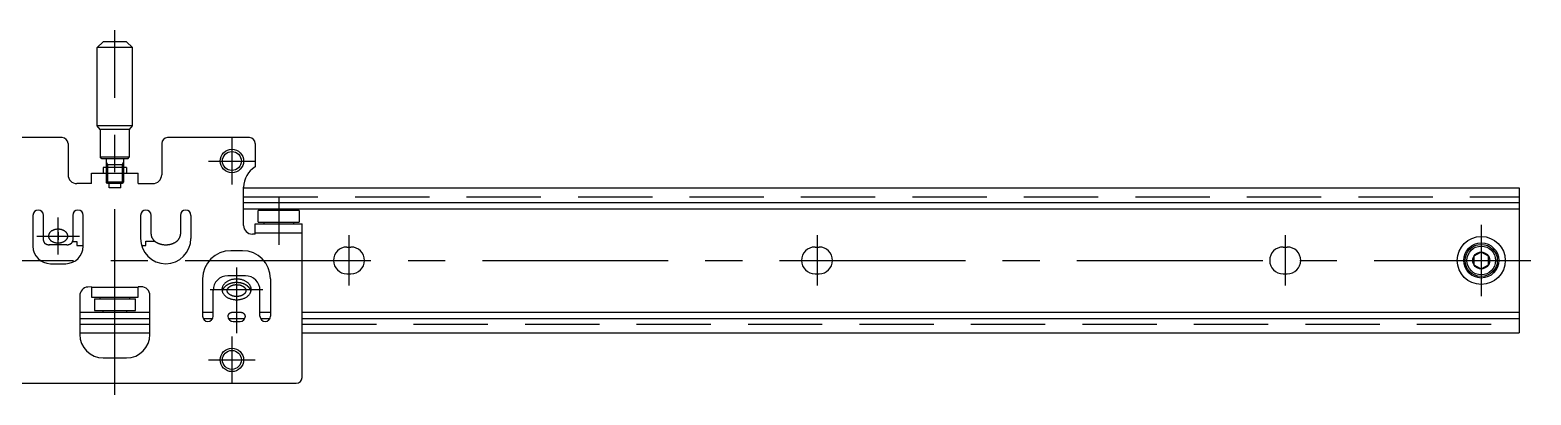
# Model space of a CAD drawing. Extents: x -63 to 482, y -102 to 39.
# Drawn here: x 225.5 to 482, y -23 to 39.4 of the extents above; entities that cross this region are included whole.
import ezdxf

# ---------------------------------------------------------------- set-up
doc = ezdxf.new("R2010")
doc.units = 0
doc.linetypes.add('CENTER', pattern=[50.8, 31.75, -6.35, 6.35, -6.35])
doc.linetypes.add('DASHED', pattern=[19.05, 12.7, -6.35])
doc.layers.get('0').update_dxf_attribs({"linetype": 'CONTINUOUS'})
doc.layers.add('CENTER', color=1, linetype='CONTINUOUS')

msp = doc.modelspace()

# ---------------------------------------------------------------- linework, layer by layer
at = {"color": 7, "linetype": 'CONTINUOUS'}
for p, q in [((237, 36.41), (238, 37.4)), ((237, 23.04), (237, 36.41)), ((243, 36.41), (237, 36.41)), ((242, 37.4), (238, 37.4)), ((243, 36.41), (242, 37.4)), ((243, 23.04), (243, 36.41)), ((231, 21), (217, 21)), ((237.5, 22.4), (237, 23.04)), ((243, 23.04), (237, 23.04)), ((242.5, 22.4), (237.5, 22.4)), ((237.5, 22.4), (237.5, 17.7)), ((242.5, 22.4), (243, 23.04)), ((242.5, 17.7), (242.5, 22.4)), ((263, 21), (249, 21)), ((232, 20), (232, 14.65)), ((248, 20), (248, 14.65)), ((264, 20), (264, 16)), ((237.5, 17.7), (242.5, 17.7)), ((237.8, 17.4), (237.5, 17.7)), ((242.2, 17.4), (237.8, 17.4)), ((242, 15.9), (238, 15.9)), ((238, 15.9), (238, 14.9)), ((238.5, 17.4), (238.5, 15.9)), ((238.5, 16.4), (241.5, 16.4)), ((241.5, 17.4), (241.5, 15.9)), ((242, 15.9), (242, 14.9)), ((242.2, 17.4), (242.5, 17.7)), ((236, 13.15), (233.5, 13.15)), ((236, 14.9), (244, 14.9)), ((236, 13.15), (236, 14.9)), ((244, 13.15), (244, 14.9)), ((244, 13.15), (246.5, 13.15)), ((262, 6), (262, 12.54)), ((262, 12.4), (480, 12.4)), ((480, 12.4), (480, -12.4)), ((226, 7.71), (226, 2.45)), ((227.8, 3.4), (227.8, 7.71)), ((232.8, 7.71), (232.8, 3.4)), ((234.6, 2.45), (234.6, 7.71)), ((244.4, 7.71), (244.4, 3.75)), ((246.2, 4.47), (246.2, 7.71)), ((251.2, 7.71), (251.2, 4.47)), ((253, 7.71), (253, 3.75)), ((262, 9.9), (480, 9.9)), ((262, 8.84), (480, 8.84)), ((264.5, 6.55), (264.5, 8.55)), ((271.5, 8.55), (264.5, 8.55)), ((266, 8.55), (266, 8.84)), ((270, 8.84), (270, 8.55)), ((271.5, 8.55), (271.5, 6.55)), ((264, 6.25), (272, 6.25)), ((264, 4.5), (264, 6.25)), ((264.5, 6.55), (271.5, 6.55)), ((265.5, 6.25), (265.5, 6.55)), ((270.5, 6.55), (270.5, 6.25)), ((272, -20), (272, 6.25)), ((231.8, 2.69), (228.8, 2.69)), ((229.36, 4.17), (231.24, 4.17)), ((230.3, 4.81), (230.3, 3.54)), ((232.8, 3.26), (233.51, 3.26)), ((233.51, 3.26), (233.51, 2.58)), ((233.51, 2.58), (234.6, 2.58)), ((245.32, 2.55), (245.32, 3.32)), ((245.32, 3.32), (246.76, 3.32)), ((264, 4.5), (263.5, 4.5)), ((244.58, 2.55), (245.32, 2.55)), ((261.8, 1.66), (259.8, 1.66)), ((279.65, 2.3), (280.35, 2.3)), ((359.65, 2.3), (360.35, 2.3)), ((439.65, 2.3), (440.35, 2.3)), ((473.5, 1.44), (472.26, 0.72)), ((472.26, 0.72), (472.26, -0.72)), ((474.74, 0.72), (473.5, 1.44)), ((474.74, -0.72), (474.74, 0.72)), ((229, -0.55), (231.6, -0.55)), ((279.65, -2.3), (280.35, -2.3)), ((359.65, -2.3), (360.35, -2.3)), ((439.65, -2.3), (440.35, -2.3)), ((472.26, -0.72), (473.5, -1.44)), ((473.5, -1.44), (474.74, -0.72)), ((236, -4.5), (235.39, -4.55)), ((236, -4.5), (236, -6.25)), ((244, -6.25), (244, -4.5)), ((244.5, -4.5), (244, -4.5)), ((255, -3.14), (255, -9.54)), ((256.8, -9.54), (256.8, -5.12)), ((262.3, -2.62), (259.3, -2.62)), ((264.8, -9.54), (264.8, -5.12)), ((266.6, -3.14), (266.6, -9.54)), ((234, -6.04), (234, -12.65)), ((236, -6.25), (244, -6.25)), ((236.5, -6.55), (243.5, -6.55)), ((236.5, -6.55), (236.5, -8.55)), ((237.5, -6.55), (237.5, -6.25)), ((242.5, -6.25), (242.5, -6.55)), ((243.5, -8.55), (243.5, -6.55)), ((246, -12.65), (246, -6)), ((234, -8.84), (246, -8.84)), ((234, -9.9), (246, -9.9)), ((236.5, -8.55), (243.5, -8.55)), ((238, -8.84), (238, -8.55)), ((242, -8.55), (242, -8.84)), ((255, -8.84), (256.8, -8.84)), ((255.08, -9.9), (256.72, -9.9)), ((259.38, -9.9), (262.22, -9.9)), ((261.41, -8.9), (260.2, -8.9)), ((264.8, -8.84), (266.6, -8.84)), ((264.88, -9.9), (266.52, -9.9)), ((272, -8.84), (480, -8.84)), ((272, -9.9), (480, -9.9)), ((234, -12.4), (246, -12.4)), ((260.2, -10.44), (261.4, -10.44)), ((272, -12.4), (480, -12.4)), ((238, -16.65), (242, -16.65)), ((209, -21), (271, -21))]:
    msp.add_line(p, q, dxfattribs=at)
at = {"color": 3, "linetype": 'CONTINUOUS'}
for p, q in [((238.5, 16.87), (238.77, 16.4)), ((238.77, 16.4), (238.77, 15.9)), ((241.5, 16.87), (241.23, 16.4)), ((241.23, 16.4), (241.23, 15.9))]:
    msp.add_line(p, q, dxfattribs=at)
at = {"color": 3, "linetype": 'DASHED'}
for p, q in [((238.5, 15.9), (238.5, 13.42)), ((238.77, 15.9), (238.77, 13.15)), ((241.23, 15.9), (241.23, 13.15)), ((241.5, 15.9), (241.5, 13.42)), ((238.77, 13.15), (238.5, 13.42)), ((238.5, 13.42), (241.5, 13.42)), ((241.23, 13.15), (238.77, 13.15)), ((239, 12.4), (239, 13.15)), ((241, 12.4), (241, 13.15)), ((241.5, 13.42), (241.23, 13.15)), ((241, 12.4), (239, 12.4)), ((262, 10.9), (480, 10.9)), ((266, 8.85), (270, 8.85)), ((266, 8.84), (266, 8.85)), ((270, 8.85), (270, 8.84)), ((272, 4.65), (264, 4.65)), ((244, -4.65), (236, -4.65)), ((238, -8.85), (238, -8.84)), ((238, -8.85), (242, -8.85)), ((242, -8.84), (242, -8.85)), ((234, -10.9), (246, -10.9)), ((272, -10.9), (480, -10.9))]:
    msp.add_line(p, q, dxfattribs=at)
at = {"color": 7, "linetype": 'CONTINUOUS'}
msp.add_lwpolyline([(259.2, -5.15), (259.2, -5.09), (259.2, -5.08), (259.2, -5.07), (259.2, -5.06), (259.2, -5.04), (259.2, -5.03), (259.21, -5.02), (259.21, -5.01), (259.21, -5), (259.21, -4.99), (259.22, -4.97), (259.22, -4.96), (259.23, -4.95), (259.23, -4.93), (259.24, -4.92), (259.25, -4.9), (259.26, -4.88), (259.27, -4.86), (259.28, -4.84), (259.29, -4.82), (259.31, -4.79), (259.32, -4.77), (259.34, -4.75), (259.35, -4.73), (259.36, -4.71), (259.38, -4.69), (259.39, -4.67), (259.4, -4.65), (259.42, -4.64), (259.43, -4.62), (259.44, -4.61), (259.45, -4.6), (259.47, -4.59), (259.49, -4.57), (259.5, -4.56), (259.53, -4.54), (259.55, -4.52), (259.57, -4.51), (259.6, -4.49), (259.63, -4.47), (259.66, -4.45), (259.69, -4.43), (259.72, -4.41), (259.75, -4.39), (259.78, -4.37), (259.8, -4.36), (259.83, -4.34), (259.85, -4.33), (259.88, -4.32), (259.9, -4.31), (259.92, -4.3), (259.94, -4.29), (259.96, -4.28), (259.99, -4.27), (260.02, -4.26), (260.05, -4.25), (260.08, -4.24), (260.11, -4.23), (260.15, -4.22), (260.19, -4.21), (260.24, -4.2), (260.28, -4.19), (260.32, -4.18), (260.36, -4.17), (260.39, -4.17), (260.43, -4.16), (260.46, -4.15), (260.49, -4.15), (260.52, -4.14), (260.55, -4.14), (260.57, -4.14), (260.6, -4.13), (260.63, -4.13), (260.66, -4.13), (260.69, -4.13), (260.73, -4.13), (260.77, -4.13), (260.81, -4.13), (260.86, -4.14), (260.91, -4.14), (260.96, -4.14), (261.01, -4.14), (261.06, -4.15), (261.11, -4.15), (261.15, -4.15), (261.19, -4.16), (261.23, -4.16), (261.27, -4.17), (261.31, -4.18), (261.34, -4.18), (261.37, -4.19), (261.4, -4.2), (261.43, -4.21), (261.46, -4.22), (261.5, -4.23), (261.54, -4.25), (261.57, -4.26), (261.62, -4.28), (261.66, -4.3), (261.7, -4.32), (261.75, -4.34), (261.79, -4.36), (261.84, -4.38), (261.88, -4.4), (261.91, -4.42), (261.95, -4.44), (261.98, -4.46), (262, -4.48), (262.03, -4.49), (262.05, -4.51), (262.07, -4.53), (262.09, -4.54), (262.11, -4.56), (262.13, -4.58), (262.14, -4.6), (262.16, -4.62), (262.18, -4.64), (262.2, -4.66), (262.22, -4.69), (262.24, -4.71), (262.26, -4.74), (262.28, -4.77), (262.29, -4.79), (262.31, -4.82), (262.32, -4.84), (262.34, -4.86), (262.35, -4.88), (262.36, -4.9), (262.36, -4.91), (262.37, -4.93), (262.38, -4.94), (262.38, -4.96), (262.38, -4.97), (262.39, -4.99), (262.39, -5), (262.39, -5.02), (262.39, -5.04), (262.4, -5.06), (262.4, -5.08), (262.4, -5.1), (262.4, -5.13), (262.4, -5.15), (262.4, -5.17), (262.4, -5.2), (262.4, -5.22), (262.4, -5.24), (262.4, -5.25), (262.4, -5.27), (262.39, -5.29), (262.39, -5.3), (262.39, -5.31), (262.38, -5.33), (262.38, -5.34), (262.37, -5.36), (262.37, -5.37), (262.36, -5.39), (262.35, -5.41), (262.34, -5.43), (262.32, -5.45), (262.31, -5.48), (262.29, -5.5), (262.28, -5.53), (262.26, -5.55), (262.25, -5.57), (262.23, -5.59), (262.22, -5.61), (262.21, -5.63), (262.19, -5.65), (262.18, -5.66), (262.17, -5.68), (262.15, -5.69), (262.14, -5.71), (262.12, -5.72), (262.11, -5.74), (262.09, -5.75), (262.06, -5.77), (262.04, -5.79), (262.01, -5.8), (261.98, -5.82), (261.95, -5.84), (261.92, -5.86), (261.89, -5.89), (261.85, -5.91), (261.82, -5.92), (261.79, -5.94), (261.76, -5.96), (261.74, -5.97), (261.71, -5.98), (261.69, -6), (261.66, -6.01), (261.64, -6.02), (261.62, -6.02), (261.59, -6.03), (261.57, -6.04), (261.54, -6.05), (261.5, -6.06), (261.47, -6.07), (261.43, -6.08), (261.39, -6.09), (261.35, -6.1), (261.3, -6.11), (261.26, -6.12), (261.21, -6.13), (261.17, -6.14), (261.13, -6.14), (261.09, -6.15), (261.06, -6.16), (261.03, -6.16), (261, -6.16), (260.97, -6.17), (260.94, -6.17), (260.91, -6.17), (260.88, -6.17), (260.85, -6.17), (260.82, -6.17), (260.78, -6.17), (260.75, -6.17), (260.7, -6.16), (260.66, -6.16), (260.62, -6.16), (260.57, -6.15), (260.52, -6.15), (260.48, -6.14), (260.43, -6.14), (260.39, -6.13), (260.36, -6.13), (260.32, -6.12), (260.29, -6.12), (260.26, -6.11), (260.23, -6.1), (260.21, -6.1), (260.18, -6.09), (260.16, -6.08), (260.13, -6.07), (260.1, -6.06), (260.07, -6.05), (260.04, -6.04), (260, -6.03), (259.97, -6.01), (259.93, -5.99), (259.89, -5.98), (259.85, -5.96), (259.81, -5.94), (259.78, -5.93), (259.75, -5.91), (259.72, -5.89), (259.69, -5.88), (259.67, -5.87), (259.64, -5.85), (259.63, -5.84), (259.61, -5.83), (259.59, -5.82), (259.57, -5.8), (259.56, -5.79), (259.54, -5.77), (259.52, -5.75), (259.5, -5.73), (259.48, -5.71), (259.46, -5.69), (259.44, -5.67), (259.41, -5.64), (259.39, -5.62), (259.37, -5.6), (259.35, -5.57), (259.34, -5.55), (259.32, -5.53), (259.31, -5.52), (259.29, -5.5), (259.28, -5.48), (259.27, -5.47), (259.27, -5.45), (259.26, -5.44), (259.26, -5.43), (259.25, -5.41), (259.24, -5.4), (259.24, -5.39), (259.24, -5.37), (259.23, -5.36), (259.23, -5.34), (259.22, -5.32), (259.22, -5.31), (259.22, -5.29), (259.21, -5.28), (259.21, -5.26), (259.21, -5.25), (259.21, -5.24), (259.21, -5.23), (259.2, -5.22), (259.2, -5.22), (259.2, -5.21), (259.2, -5.21), (259.2, -5.2), (259.2, -5.2), (259.2, -5.2), (259.2, -5.19), (259.2, -5.19), (259.2, -5.18), (259.2, -5.18), (259.2, -5.18), (259.2, -5.17), (259.2, -5.17), (259.2, -5.15)], dxfattribs=at)
for points in [[(228.65, 4.17, 0), (228.66, 4.11, 0), (228.66, 4.06, 0), (228.67, 4, 0), (228.69, 3.94, 0), (228.7, 3.89, 0), (228.72, 3.83, 0), (228.75, 3.78, 0), (228.78, 3.72, 0), (228.81, 3.67, 0), (228.85, 3.62, 0), (228.89, 3.57, 0), (228.93, 3.52, 0), (228.98, 3.47, 0), (229.03, 3.43, 0), (229.08, 3.38, 0), (229.14, 3.34, 0), (229.19, 3.3, 0), (229.26, 3.27, 0), (229.32, 3.23, 0), (229.39, 3.2, 0), (229.46, 3.17, 0), (229.53, 3.14, 0), (229.6, 3.11, 0), (229.67, 3.09, 0), (229.75, 3.07, 0), (229.82, 3.05, 0), (229.9, 3.04, 0), (229.98, 3.02, 0), (230.06, 3.01, 0), (230.14, 3.01, 0), (230.22, 3, 0), (230.3, 3, 0), (230.38, 3, 0), (230.47, 3.01, 0), (230.54, 3.01, 0), (230.62, 3.02, 0), (230.7, 3.04, 0), (230.78, 3.05, 0), (230.86, 3.07, 0), (230.93, 3.09, 0), (231.01, 3.11, 0), (231.08, 3.14, 0), (231.15, 3.17, 0), (231.22, 3.2, 0), (231.29, 3.23, 0), (231.35, 3.27, 0), (231.41, 3.3, 0), (231.47, 3.34, 0), (231.53, 3.38, 0), (231.58, 3.43, 0), (231.63, 3.47, 0), (231.68, 3.52, 0), (231.72, 3.57, 0), (231.76, 3.62, 0), (231.79, 3.67, 0), (231.83, 3.72, 0), (231.86, 3.78, 0), (231.88, 3.83, 0), (231.9, 3.89, 0), (231.92, 3.94, 0), (231.94, 4, 0), (231.94, 4.06, 0), (231.95, 4.11, 0), (231.95, 4.17, 0), (231.95, 4.23, 0), (231.94, 4.29, 0), (231.94, 4.34, 0), (231.92, 4.4, 0), (231.9, 4.46, 0), (231.88, 4.51, 0), (231.86, 4.57, 0), (231.83, 4.62, 0), (231.79, 4.67, 0), (231.76, 4.72, 0), (231.72, 4.77, 0), (231.68, 4.82, 0), (231.63, 4.87, 0), (231.58, 4.91, 0), (231.53, 4.96, 0), (231.47, 5, 0), (231.41, 5.04, 0), (231.35, 5.08, 0), (231.29, 5.11, 0), (231.22, 5.15, 0), (231.15, 5.18, 0), (231.08, 5.2, 0), (231.01, 5.23, 0), (230.93, 5.25, 0), (230.86, 5.27, 0), (230.78, 5.29, 0), (230.7, 5.31, 0), (230.62, 5.32, 0), (230.54, 5.33, 0), (230.47, 5.34, 0), (230.38, 5.34, 0), (230.3, 5.34, 0), (230.22, 5.34, 0), (230.14, 5.34, 0), (230.06, 5.33, 0), (229.98, 5.32, 0), (229.9, 5.31, 0), (229.82, 5.29, 0), (229.75, 5.27, 0), (229.67, 5.25, 0), (229.6, 5.23, 0), (229.53, 5.2, 0), (229.46, 5.18, 0), (229.39, 5.15, 0), (229.32, 5.11, 0), (229.26, 5.08, 0), (229.19, 5.04, 0), (229.14, 5, 0), (229.08, 4.96, 0), (229.03, 4.91, 0), (228.98, 4.87, 0), (228.93, 4.82, 0), (228.89, 4.77, 0), (228.85, 4.72, 0), (228.81, 4.67, 0), (228.78, 4.62, 0), (228.75, 4.57, 0), (228.72, 4.51, 0), (228.7, 4.46, 0), (228.69, 4.4, 0), (228.67, 4.34, 0), (228.66, 4.29, 0), (228.66, 4.23, 0), (228.65, 4.17, 0)], [(227.81, 3.4, 0), (227.81, 3.39, 0), (227.81, 3.38, 0), (227.81, 3.37, 0), (227.81, 3.37, 0), (227.81, 3.36, 0), (227.81, 3.35, 0), (227.81, 3.34, 0), (227.81, 3.33, 0), (227.81, 3.32, 0), (227.81, 3.31, 0), (227.81, 3.31, 0), (227.82, 3.3, 0), (227.82, 3.29, 0), (227.82, 3.28, 0), (227.82, 3.27, 0), (227.82, 3.26, 0), (227.83, 3.25, 0), (227.83, 3.25, 0), (227.83, 3.24, 0), (227.84, 3.23, 0), (227.84, 3.22, 0), (227.84, 3.21, 0), (227.84, 3.2, 0), (227.85, 3.19, 0), (227.85, 3.19, 0), (227.85, 3.18, 0), (227.86, 3.17, 0), (227.86, 3.16, 0), (227.87, 3.15, 0), (227.87, 3.15, 0), (227.88, 3.14, 0), (227.88, 3.13, 0), (227.89, 3.12, 0), (227.89, 3.11, 0), (227.9, 3.11, 0), (227.9, 3.1, 0), (227.91, 3.09, 0), (227.91, 3.08, 0), (227.92, 3.07, 0), (227.92, 3.07, 0), (227.93, 3.06, 0), (227.94, 3.05, 0), (227.94, 3.04, 0), (227.95, 3.04, 0), (227.95, 3.03, 0), (227.96, 3.02, 0), (227.97, 3.01, 0), (227.97, 3.01, 0), (227.98, 3, 0), (227.99, 2.99, 0), (227.99, 2.98, 0), (228, 2.98, 0), (228.01, 2.97, 0), (228.02, 2.96, 0), (228.02, 2.96, 0), (228.03, 2.95, 0), (228.04, 2.94, 0), (228.05, 2.94, 0), (228.06, 2.93, 0), (228.06, 2.92, 0), (228.07, 2.92, 0), (228.08, 2.91, 0), (228.09, 2.9, 0), (228.1, 2.9, 0), (228.11, 2.89, 0), (228.12, 2.89, 0), (228.12, 2.88, 0), (228.13, 2.87, 0), (228.14, 2.87, 0), (228.15, 2.86, 0), (228.16, 2.86, 0), (228.17, 2.85, 0), (228.18, 2.85, 0), (228.19, 2.84, 0), (228.2, 2.84, 0), (228.21, 2.83, 0), (228.22, 2.83, 0), (228.23, 2.82, 0), (228.24, 2.82, 0), (228.25, 2.81, 0), (228.26, 2.81, 0), (228.27, 2.8, 0), (228.28, 2.8, 0), (228.29, 2.79, 0), (228.3, 2.79, 0), (228.31, 2.78, 0), (228.32, 2.78, 0), (228.33, 2.77, 0), (228.34, 2.77, 0), (228.35, 2.77, 0), (228.37, 2.76, 0), (228.38, 2.76, 0), (228.39, 2.76, 0), (228.4, 2.75, 0), (228.41, 2.75, 0), (228.42, 2.74, 0), (228.43, 2.74, 0), (228.44, 2.74, 0), (228.46, 2.74, 0), (228.47, 2.73, 0), (228.48, 2.73, 0), (228.49, 2.73, 0), (228.5, 2.72, 0), (228.51, 2.72, 0), (228.53, 2.72, 0), (228.54, 2.72, 0), (228.55, 2.71, 0), (228.56, 2.71, 0), (228.57, 2.71, 0), (228.59, 2.71, 0), (228.6, 2.71, 0), (228.61, 2.7, 0), (228.62, 2.7, 0), (228.63, 2.7, 0), (228.65, 2.7, 0), (228.66, 2.7, 0), (228.67, 2.7, 0), (228.68, 2.7, 0), (228.69, 2.7, 0), (228.71, 2.69, 0), (228.72, 2.69, 0), (228.73, 2.69, 0), (228.74, 2.69, 0), (228.76, 2.69, 0), (228.77, 2.69, 0), (228.78, 2.69, 0), (228.79, 2.69, 0), (228.81, 2.69, 0)], [(231.81, 2.69, 0), (231.82, 2.69, 0), (231.83, 2.69, 0), (231.84, 2.69, 0), (231.85, 2.69, 0), (231.87, 2.69, 0), (231.88, 2.69, 0), (231.89, 2.69, 0), (231.9, 2.69, 0), (231.91, 2.7, 0), (231.93, 2.7, 0), (231.94, 2.7, 0), (231.95, 2.7, 0), (231.96, 2.7, 0), (231.98, 2.7, 0), (231.99, 2.7, 0), (232, 2.7, 0), (232.01, 2.71, 0), (232.02, 2.71, 0), (232.04, 2.71, 0), (232.05, 2.71, 0), (232.06, 2.71, 0), (232.07, 2.72, 0), (232.08, 2.72, 0), (232.09, 2.72, 0), (232.11, 2.72, 0), (232.12, 2.73, 0), (232.13, 2.73, 0), (232.14, 2.73, 0), (232.15, 2.74, 0), (232.16, 2.74, 0), (232.18, 2.74, 0), (232.19, 2.74, 0), (232.2, 2.75, 0), (232.21, 2.75, 0), (232.22, 2.76, 0), (232.23, 2.76, 0), (232.24, 2.76, 0), (232.25, 2.77, 0), (232.26, 2.77, 0), (232.28, 2.77, 0), (232.29, 2.78, 0), (232.3, 2.78, 0), (232.31, 2.79, 0), (232.32, 2.79, 0), (232.33, 2.8, 0), (232.34, 2.8, 0), (232.35, 2.81, 0), (232.36, 2.81, 0), (232.37, 2.82, 0), (232.38, 2.82, 0), (232.39, 2.83, 0), (232.4, 2.83, 0), (232.41, 2.84, 0), (232.42, 2.84, 0), (232.43, 2.85, 0), (232.44, 2.85, 0), (232.45, 2.86, 0), (232.46, 2.86, 0), (232.47, 2.87, 0), (232.48, 2.87, 0), (232.49, 2.88, 0), (232.49, 2.89, 0), (232.5, 2.89, 0), (232.51, 2.9, 0), (232.52, 2.9, 0), (232.53, 2.91, 0), (232.54, 2.92, 0), (232.55, 2.92, 0), (232.55, 2.93, 0), (232.56, 2.94, 0), (232.57, 2.94, 0), (232.58, 2.95, 0), (232.59, 2.96, 0), (232.59, 2.96, 0), (232.6, 2.97, 0), (232.61, 2.98, 0), (232.62, 2.98, 0), (232.62, 2.99, 0), (232.63, 3, 0), (232.64, 3.01, 0), (232.64, 3.01, 0), (232.65, 3.02, 0), (232.66, 3.03, 0), (232.66, 3.04, 0), (232.67, 3.04, 0), (232.68, 3.05, 0), (232.68, 3.06, 0), (232.69, 3.07, 0), (232.69, 3.07, 0), (232.7, 3.08, 0), (232.7, 3.09, 0), (232.71, 3.1, 0), (232.71, 3.11, 0), (232.72, 3.11, 0), (232.72, 3.12, 0), (232.73, 3.13, 0), (232.73, 3.14, 0), (232.74, 3.15, 0), (232.74, 3.15, 0), (232.75, 3.16, 0), (232.75, 3.17, 0), (232.75, 3.18, 0), (232.76, 3.19, 0), (232.76, 3.19, 0), (232.76, 3.2, 0), (232.77, 3.21, 0), (232.77, 3.22, 0), (232.78, 3.23, 0), (232.78, 3.24, 0), (232.78, 3.25, 0), (232.78, 3.25, 0), (232.79, 3.26, 0), (232.79, 3.27, 0), (232.79, 3.28, 0), (232.79, 3.29, 0), (232.79, 3.3, 0), (232.8, 3.31, 0), (232.8, 3.31, 0), (232.8, 3.32, 0), (232.8, 3.33, 0), (232.8, 3.34, 0), (232.8, 3.35, 0), (232.8, 3.36, 0), (232.8, 3.37, 0), (232.8, 3.37, 0), (232.81, 3.38, 0), (232.81, 3.39, 0), (232.81, 3.4, 0)], [(246.21, 4.47, 0), (246.21, 4.42, 0), (246.21, 4.38, 0), (246.21, 4.33, 0), (246.22, 4.29, 0), (246.22, 4.25, 0), (246.23, 4.2, 0), (246.24, 4.16, 0), (246.25, 4.12, 0), (246.27, 4.08, 0), (246.28, 4.03, 0), (246.29, 3.99, 0), (246.31, 3.95, 0), (246.33, 3.91, 0), (246.35, 3.87, 0), (246.37, 3.83, 0), (246.4, 3.79, 0), (246.42, 3.75, 0), (246.44, 3.71, 0), (246.47, 3.67, 0), (246.5, 3.63, 0), (246.53, 3.59, 0), (246.56, 3.55, 0), (246.59, 3.52, 0), (246.63, 3.48, 0), (246.66, 3.44, 0), (246.7, 3.41, 0), (246.73, 3.37, 0), (246.77, 3.34, 0), (246.81, 3.31, 0), (246.85, 3.27, 0), (246.89, 3.24, 0), (246.94, 3.21, 0), (246.98, 3.18, 0), (247.03, 3.15, 0), (247.07, 3.12, 0), (247.12, 3.09, 0), (247.17, 3.07, 0), (247.22, 3.04, 0), (247.26, 3.01, 0), (247.32, 2.99, 0), (247.37, 2.97, 0), (247.42, 2.94, 0), (247.47, 2.92, 0), (247.53, 2.9, 0), (247.58, 2.88, 0), (247.64, 2.86, 0), (247.69, 2.84, 0), (247.75, 2.83, 0), (247.81, 2.81, 0), (247.86, 2.79, 0), (247.92, 2.78, 0), (247.98, 2.77, 0), (248.04, 2.75, 0), (248.1, 2.74, 0), (248.16, 2.73, 0), (248.22, 2.72, 0), (248.28, 2.72, 0), (248.34, 2.71, 0), (248.4, 2.7, 0), (248.46, 2.7, 0), (248.52, 2.69, 0), (248.58, 2.69, 0), (248.64, 2.69, 0), (248.71, 2.69, 0), (248.77, 2.69, 0), (248.83, 2.69, 0), (248.89, 2.69, 0), (248.95, 2.7, 0), (249.01, 2.7, 0), (249.07, 2.71, 0), (249.13, 2.72, 0), (249.19, 2.72, 0), (249.25, 2.73, 0), (249.31, 2.74, 0), (249.37, 2.75, 0), (249.43, 2.77, 0), (249.49, 2.78, 0), (249.55, 2.79, 0), (249.6, 2.81, 0), (249.66, 2.83, 0), (249.72, 2.84, 0), (249.77, 2.86, 0), (249.83, 2.88, 0), (249.88, 2.9, 0), (249.94, 2.92, 0), (249.99, 2.94, 0), (250.04, 2.97, 0), (250.09, 2.99, 0), (250.14, 3.01, 0), (250.19, 3.04, 0), (250.24, 3.07, 0), (250.29, 3.09, 0), (250.34, 3.12, 0), (250.38, 3.15, 0), (250.43, 3.18, 0), (250.47, 3.21, 0), (250.51, 3.24, 0), (250.56, 3.27, 0), (250.6, 3.31, 0), (250.64, 3.34, 0), (250.68, 3.37, 0), (250.71, 3.41, 0), (250.75, 3.44, 0), (250.78, 3.48, 0), (250.82, 3.52, 0), (250.85, 3.55, 0), (250.88, 3.59, 0), (250.91, 3.63, 0), (250.94, 3.67, 0), (250.97, 3.71, 0), (250.99, 3.75, 0), (251.01, 3.79, 0), (251.04, 3.83, 0), (251.06, 3.87, 0), (251.08, 3.91, 0), (251.1, 3.95, 0), (251.11, 3.99, 0), (251.13, 4.03, 0), (251.14, 4.08, 0), (251.16, 4.12, 0), (251.17, 4.16, 0), (251.18, 4.2, 0), (251.19, 4.25, 0), (251.19, 4.29, 0), (251.2, 4.33, 0), (251.2, 4.38, 0), (251.2, 4.42, 0), (251.21, 4.47, 0)], [(263.3, -4.95, 0), (263.3, -4.86, 0), (263.29, -4.78, 0), (263.27, -4.69, 0), (263.25, -4.6, 0), (263.23, -4.52, 0), (263.19, -4.44, 0), (263.15, -4.35, 0), (263.11, -4.27, 0), (263.06, -4.19, 0), (263, -4.12, 0), (262.94, -4.04, 0), (262.88, -3.97, 0), (262.81, -3.9, 0), (262.73, -3.83, 0), (262.65, -3.76, 0), (262.57, -3.7, 0), (262.48, -3.64, 0), (262.39, -3.58, 0), (262.29, -3.53, 0), (262.19, -3.48, 0), (262.08, -3.43, 0), (261.98, -3.39, 0), (261.87, -3.35, 0), (261.76, -3.32, 0), (261.64, -3.28, 0), (261.53, -3.26, 0), (261.41, -3.23, 0), (261.29, -3.22, 0), (261.17, -3.2, 0), (261.05, -3.19, 0), (260.92, -3.18, 0), (260.8, -3.18, 0), (260.68, -3.18, 0), (260.56, -3.19, 0), (260.43, -3.2, 0), (260.31, -3.22, 0), (260.19, -3.23, 0), (260.07, -3.26, 0), (259.96, -3.28, 0), (259.84, -3.32, 0), (259.73, -3.35, 0), (259.62, -3.39, 0), (259.51, -3.43, 0), (259.41, -3.48, 0), (259.31, -3.53, 0), (259.21, -3.58, 0), (259.12, -3.64, 0), (259.03, -3.7, 0), (258.95, -3.76, 0), (258.87, -3.83, 0), (258.79, -3.9, 0), (258.72, -3.97, 0), (258.66, -4.04, 0), (258.6, -4.12, 0), (258.54, -4.19, 0), (258.49, -4.27, 0), (258.45, -4.35, 0), (258.41, -4.44, 0), (258.38, -4.52, 0), (258.35, -4.6, 0), (258.33, -4.69, 0), (258.31, -4.78, 0), (258.3, -4.86, 0), (258.3, -4.95, 0), (258.3, -5.04, 0), (258.31, -5.12, 0), (258.33, -5.21, 0), (258.35, -5.29, 0), (258.38, -5.38, 0), (258.41, -5.46, 0), (258.45, -5.54, 0), (258.49, -5.63, 0), (258.54, -5.7, 0), (258.6, -5.78, 0), (258.66, -5.86, 0), (258.72, -5.93, 0), (258.79, -6, 0), (258.87, -6.07, 0), (258.95, -6.14, 0), (259.03, -6.2, 0), (259.12, -6.26, 0), (259.21, -6.32, 0), (259.31, -6.37, 0), (259.41, -6.42, 0), (259.51, -6.47, 0), (259.62, -6.51, 0), (259.73, -6.55, 0), (259.84, -6.58, 0), (259.96, -6.61, 0), (260.07, -6.64, 0), (260.19, -6.66, 0), (260.31, -6.68, 0), (260.43, -6.7, 0), (260.56, -6.71, 0), (260.68, -6.71, 0), (260.8, -6.72, 0), (260.92, -6.71, 0), (261.05, -6.71, 0), (261.17, -6.7, 0), (261.29, -6.68, 0), (261.41, -6.66, 0), (261.53, -6.64, 0), (261.64, -6.61, 0), (261.76, -6.58, 0), (261.87, -6.55, 0), (261.98, -6.51, 0), (262.08, -6.47, 0), (262.19, -6.42, 0), (262.29, -6.37, 0), (262.39, -6.32, 0), (262.48, -6.26, 0), (262.57, -6.2, 0), (262.65, -6.14, 0), (262.73, -6.07, 0), (262.81, -6, 0), (262.88, -5.93, 0), (262.94, -5.86, 0), (263, -5.78, 0), (263.06, -5.7, 0), (263.11, -5.63, 0), (263.15, -5.54, 0), (263.19, -5.46, 0), (263.23, -5.38, 0), (263.25, -5.29, 0), (263.27, -5.21, 0), (263.29, -5.12, 0), (263.3, -5.04, 0), (263.3, -4.95, 0)], [(263.26, -5.25, 0), (263.25, -5.21, 0), (263.24, -5.17, 0), (263.23, -5.14, 0), (263.22, -5.1, 0), (263.2, -5.06, 0), (263.19, -5.02, 0), (263.17, -4.99, 0), (263.15, -4.95, 0), (263.13, -4.91, 0), (263.11, -4.88, 0), (263.09, -4.84, 0), (263.07, -4.81, 0), (263.05, -4.77, 0), (263.02, -4.74, 0), (263, -4.7, 0), (262.97, -4.67, 0), (262.94, -4.64, 0), (262.91, -4.6, 0), (262.88, -4.57, 0), (262.85, -4.54, 0), (262.82, -4.51, 0), (262.79, -4.48, 0), (262.75, -4.45, 0), (262.72, -4.42, 0), (262.68, -4.39, 0), (262.65, -4.36, 0), (262.61, -4.33, 0), (262.57, -4.3, 0), (262.53, -4.27, 0), (262.49, -4.25, 0), (262.45, -4.22, 0), (262.41, -4.2, 0), (262.37, -4.17, 0), (262.33, -4.15, 0), (262.28, -4.13, 0), (262.24, -4.1, 0), (262.19, -4.08, 0), (262.15, -4.06, 0), (262.1, -4.04, 0), (262.05, -4.02, 0), (262.01, -4, 0), (261.96, -3.98, 0), (261.91, -3.96, 0), (261.86, -3.95, 0), (261.81, -3.93, 0), (261.76, -3.92, 0), (261.71, -3.9, 0), (261.66, -3.89, 0), (261.61, -3.88, 0), (261.55, -3.86, 0), (261.5, -3.85, 0), (261.45, -3.84, 0), (261.4, -3.83, 0), (261.34, -3.82, 0), (261.29, -3.82, 0), (261.24, -3.81, 0), (261.18, -3.8, 0), (261.13, -3.8, 0), (261.07, -3.79, 0), (261.02, -3.79, 0), (260.96, -3.78, 0), (260.91, -3.78, 0), (260.86, -3.78, 0), (260.8, -3.78, 0), (260.75, -3.78, 0), (260.69, -3.78, 0), (260.64, -3.78, 0), (260.58, -3.79, 0), (260.53, -3.79, 0), (260.47, -3.8, 0), (260.42, -3.8, 0), (260.37, -3.81, 0), (260.31, -3.82, 0), (260.26, -3.82, 0), (260.2, -3.83, 0), (260.15, -3.84, 0), (260.1, -3.85, 0), (260.05, -3.86, 0), (259.99, -3.88, 0), (259.94, -3.89, 0), (259.89, -3.9, 0), (259.84, -3.92, 0), (259.79, -3.93, 0), (259.74, -3.95, 0), (259.69, -3.96, 0), (259.64, -3.98, 0), (259.59, -4, 0), (259.55, -4.02, 0), (259.5, -4.04, 0), (259.45, -4.06, 0), (259.41, -4.08, 0), (259.36, -4.1, 0), (259.32, -4.13, 0), (259.27, -4.15, 0), (259.23, -4.17, 0), (259.19, -4.2, 0), (259.15, -4.22, 0), (259.11, -4.25, 0), (259.07, -4.27, 0), (259.03, -4.3, 0), (258.99, -4.33, 0), (258.95, -4.36, 0), (258.92, -4.39, 0), (258.88, -4.42, 0), (258.85, -4.45, 0), (258.81, -4.48, 0), (258.78, -4.51, 0), (258.75, -4.54, 0), (258.72, -4.57, 0), (258.69, -4.6, 0), (258.66, -4.64, 0), (258.63, -4.67, 0), (258.61, -4.7, 0), (258.58, -4.74, 0), (258.55, -4.77, 0), (258.53, -4.81, 0), (258.51, -4.84, 0), (258.49, -4.88, 0), (258.47, -4.91, 0), (258.45, -4.95, 0), (258.43, -4.99, 0), (258.41, -5.02, 0), (258.4, -5.06, 0), (258.38, -5.1, 0), (258.37, -5.14, 0), (258.36, -5.17, 0), (258.35, -5.21, 0), (258.34, -5.25, 0)], [(260.2, -8.9, 0), (260.19, -8.9, 0), (260.18, -8.9, 0), (260.17, -8.9, 0), (260.16, -8.9, 0), (260.14, -8.9, 0), (260.13, -8.9, 0), (260.12, -8.9, 0), (260.11, -8.9, 0), (260.1, -8.9, 0), (260.09, -8.91, 0), (260.08, -8.91, 0), (260.07, -8.91, 0), (260.06, -8.91, 0), (260.05, -8.91, 0), (260.04, -8.91, 0), (260.02, -8.91, 0), (260.01, -8.91, 0), (260, -8.92, 0), (259.99, -8.92, 0), (259.98, -8.92, 0), (259.97, -8.92, 0), (259.96, -8.92, 0), (259.95, -8.93, 0), (259.94, -8.93, 0), (259.93, -8.93, 0), (259.92, -8.93, 0), (259.91, -8.94, 0), (259.9, -8.94, 0), (259.89, -8.94, 0), (259.88, -8.94, 0), (259.87, -8.95, 0), (259.86, -8.95, 0), (259.85, -8.95, 0), (259.83, -8.96, 0), (259.82, -8.96, 0), (259.81, -8.96, 0), (259.81, -8.97, 0), (259.8, -8.97, 0), (259.79, -8.97, 0), (259.78, -8.98, 0), (259.77, -8.98, 0), (259.76, -8.98, 0), (259.75, -8.99, 0), (259.74, -8.99, 0), (259.73, -9, 0), (259.72, -9, 0), (259.71, -9, 0), (259.7, -9.01, 0), (259.69, -9.01, 0), (259.68, -9.02, 0), (259.67, -9.02, 0), (259.66, -9.03, 0), (259.65, -9.03, 0), (259.65, -9.04, 0), (259.64, -9.04, 0), (259.63, -9.05, 0), (259.62, -9.05, 0), (259.61, -9.06, 0), (259.6, -9.06, 0), (259.6, -9.07, 0), (259.59, -9.07, 0), (259.58, -9.08, 0), (259.57, -9.08, 0), (259.56, -9.09, 0), (259.56, -9.09, 0), (259.55, -9.1, 0), (259.54, -9.1, 0), (259.53, -9.11, 0), (259.53, -9.12, 0), (259.52, -9.12, 0), (259.51, -9.13, 0), (259.5, -9.13, 0), (259.5, -9.14, 0), (259.49, -9.15, 0), (259.48, -9.15, 0), (259.48, -9.16, 0), (259.47, -9.16, 0), (259.46, -9.17, 0), (259.46, -9.18, 0), (259.45, -9.18, 0), (259.45, -9.19, 0), (259.44, -9.2, 0), (259.43, -9.2, 0), (259.43, -9.21, 0), (259.42, -9.22, 0), (259.42, -9.22, 0), (259.41, -9.23, 0), (259.41, -9.24, 0), (259.4, -9.24, 0), (259.4, -9.25, 0), (259.39, -9.26, 0), (259.39, -9.26, 0), (259.38, -9.27, 0), (259.38, -9.28, 0), (259.37, -9.29, 0), (259.37, -9.29, 0), (259.36, -9.3, 0), (259.36, -9.31, 0), (259.36, -9.32, 0), (259.35, -9.32, 0), (259.35, -9.33, 0), (259.35, -9.34, 0), (259.34, -9.34, 0), (259.34, -9.35, 0), (259.34, -9.36, 0), (259.33, -9.37, 0), (259.33, -9.37, 0), (259.33, -9.38, 0), (259.32, -9.39, 0), (259.32, -9.4, 0), (259.32, -9.41, 0), (259.32, -9.41, 0), (259.31, -9.42, 0), (259.31, -9.43, 0), (259.31, -9.44, 0), (259.31, -9.44, 0), (259.31, -9.45, 0), (259.31, -9.46, 0), (259.31, -9.47, 0), (259.3, -9.47, 0), (259.3, -9.48, 0), (259.3, -9.49, 0), (259.3, -9.5, 0), (259.3, -9.51, 0), (259.3, -9.51, 0), (259.3, -9.52, 0), (259.3, -9.53, 0), (259.3, -9.54, 0)], [(262.3, -9.54, 0), (262.3, -9.53, 0), (262.3, -9.52, 0), (262.3, -9.51, 0), (262.3, -9.51, 0), (262.3, -9.5, 0), (262.3, -9.49, 0), (262.3, -9.48, 0), (262.3, -9.47, 0), (262.3, -9.47, 0), (262.29, -9.46, 0), (262.29, -9.45, 0), (262.29, -9.44, 0), (262.29, -9.44, 0), (262.29, -9.43, 0), (262.29, -9.42, 0), (262.29, -9.41, 0), (262.28, -9.41, 0), (262.28, -9.4, 0), (262.28, -9.39, 0), (262.27, -9.38, 0), (262.27, -9.38, 0), (262.27, -9.37, 0), (262.27, -9.36, 0), (262.26, -9.35, 0), (262.26, -9.35, 0), (262.26, -9.34, 0), (262.25, -9.33, 0), (262.25, -9.32, 0), (262.25, -9.32, 0), (262.24, -9.31, 0), (262.24, -9.3, 0), (262.24, -9.29, 0), (262.23, -9.29, 0), (262.23, -9.28, 0), (262.22, -9.27, 0), (262.22, -9.27, 0), (262.21, -9.26, 0), (262.21, -9.25, 0), (262.2, -9.24, 0), (262.2, -9.24, 0), (262.19, -9.23, 0), (262.19, -9.22, 0), (262.18, -9.22, 0), (262.18, -9.21, 0), (262.17, -9.2, 0), (262.17, -9.2, 0), (262.16, -9.19, 0), (262.15, -9.18, 0), (262.15, -9.18, 0), (262.14, -9.17, 0), (262.13, -9.16, 0), (262.13, -9.16, 0), (262.12, -9.15, 0), (262.12, -9.15, 0), (262.11, -9.14, 0), (262.1, -9.13, 0), (262.1, -9.13, 0), (262.09, -9.12, 0), (262.08, -9.12, 0), (262.07, -9.11, 0), (262.07, -9.1, 0), (262.06, -9.1, 0), (262.05, -9.09, 0), (262.04, -9.09, 0), (262.04, -9.08, 0), (262.03, -9.08, 0), (262.02, -9.07, 0), (262.01, -9.07, 0), (262, -9.06, 0), (262, -9.06, 0), (261.99, -9.05, 0), (261.98, -9.05, 0), (261.97, -9.04, 0), (261.96, -9.04, 0), (261.95, -9.03, 0), (261.94, -9.03, 0), (261.94, -9.02, 0), (261.93, -9.02, 0), (261.92, -9.01, 0), (261.91, -9.01, 0), (261.9, -9, 0), (261.89, -9, 0), (261.88, -9, 0), (261.87, -8.99, 0), (261.86, -8.99, 0), (261.85, -8.98, 0), (261.84, -8.98, 0), (261.83, -8.98, 0), (261.82, -8.97, 0), (261.81, -8.97, 0), (261.8, -8.97, 0), (261.79, -8.96, 0), (261.78, -8.96, 0), (261.77, -8.96, 0), (261.76, -8.95, 0), (261.75, -8.95, 0), (261.74, -8.95, 0), (261.73, -8.94, 0), (261.72, -8.94, 0), (261.71, -8.94, 0), (261.7, -8.94, 0), (261.69, -8.93, 0), (261.68, -8.93, 0), (261.67, -8.93, 0), (261.66, -8.93, 0), (261.65, -8.92, 0), (261.64, -8.92, 0), (261.63, -8.92, 0), (261.62, -8.92, 0), (261.61, -8.92, 0), (261.6, -8.91, 0), (261.58, -8.91, 0), (261.57, -8.91, 0), (261.56, -8.91, 0), (261.55, -8.91, 0), (261.54, -8.91, 0), (261.53, -8.91, 0), (261.52, -8.91, 0), (261.51, -8.9, 0), (261.5, -8.9, 0), (261.49, -8.9, 0), (261.48, -8.9, 0), (261.46, -8.9, 0), (261.45, -8.9, 0), (261.44, -8.9, 0), (261.43, -8.9, 0), (261.42, -8.9, 0), (261.41, -8.9, 0)]]:
    msp.add_polyline3d(points, dxfattribs=at)
at = {"color": 3, "linetype": 'CONTINUOUS'}
for centre in [(260, 17), (260, -17)]:
    msp.add_circle(centre, 2, dxfattribs=at)
at = {"color": 7, "linetype": 'CONTINUOUS'}
for centre, radius in [((260, 17), 1.62), ((473.5, 0), 4.1), ((473.5, 0), 3), ((473.5, 0), 2.75), ((473.5, 0), 2.45), ((473.5, 0), 1.44), ((260, -17), 1.62)]:
    msp.add_circle(centre, radius, dxfattribs=at)
for centre, radius, start, end in [((231, 20), 1, 0, 90), ((249, 20), 1, 90, 180), ((263, 20), 1, 0, 90), ((266, 12.54), 4, 120.4655, 180), ((233.5, 14.65), 1.5, 180, 270), ((246.5, 14.65), 1.5, 270, 0), ((226.9, 7.71), 0.9, 0, 180), ((233.7, 7.71), 0.9, 0, 180), ((245.3, 7.71), 0.9, 0, 180), ((252.1, 7.71), 0.9, 0, 180), ((263.5, 6), 1.5, 180, 270), ((248.7, 3.75), 4.3, 180, 360), ((229, 2.45), 3, 180, 270), ((231.6, 2.45), 3, 270, 0), ((259.8, -3.14), 4.8, 90, 180), ((261.8, -3.14), 4.8, 0, 90), ((279.65, 0), 2.3, 90, 270), ((280.35, 0), 2.3, 270, 90), ((359.65, 0), 2.3, 90, 270), ((360.35, 0), 2.3, 270, 90), ((439.65, 0), 2.3, 90, 270), ((440.35, 0), 2.3, 270, 90), ((235.5, -6.04), 1.5, 94.2892, 180), ((244.5, -6), 1.5, 0, 90), ((259.3, -5.12), 2.5, 90, 180), ((262.3, -5.12), 2.5, 0, 90), ((255.9, -9.54), 0.9, 180, 0), ((260.2, -9.54), 0.9, 180, 270), ((261.4, -9.54), 0.9, 270, 0), ((265.7, -9.54), 0.9, 180, 360), ((238, -12.65), 4, 180, 270), ((242, -12.65), 4, 270, 0), ((271, -20), 1, 270, 0)]:
    msp.add_arc(centre, radius, start, end, dxfattribs=at)
at = {"layer": 'CENTER', "color": 1, "linetype": 'CENTER'}
for p, q in [((240, -23), (240, 39.4)), ((260, 21), (260, 13)), ((256, 17), (264, 17)), ((268, 10.85), (268, 2.65)), ((230.3, 1), (230.3, 7.34)), ((473.5, 6.1), (473.5, -6.1)), ((226.65, 4.17), (233.95, 4.17)), ((280, 4.3), (280, -4.3)), ((360, 4.3), (360, -4.3)), ((440, 4.3), (440, -4.3)), ((-2, 0), (482, 0)), ((260.8, -1.18), (260.8, -12.44)), ((256.3, -4.95), (265.3, -4.95)), ((260, -13), (260, -21)), ((256, -17), (264, -17))]:
    msp.add_line(p, q, dxfattribs=at)

doc.saveas('drawing.dxf')
